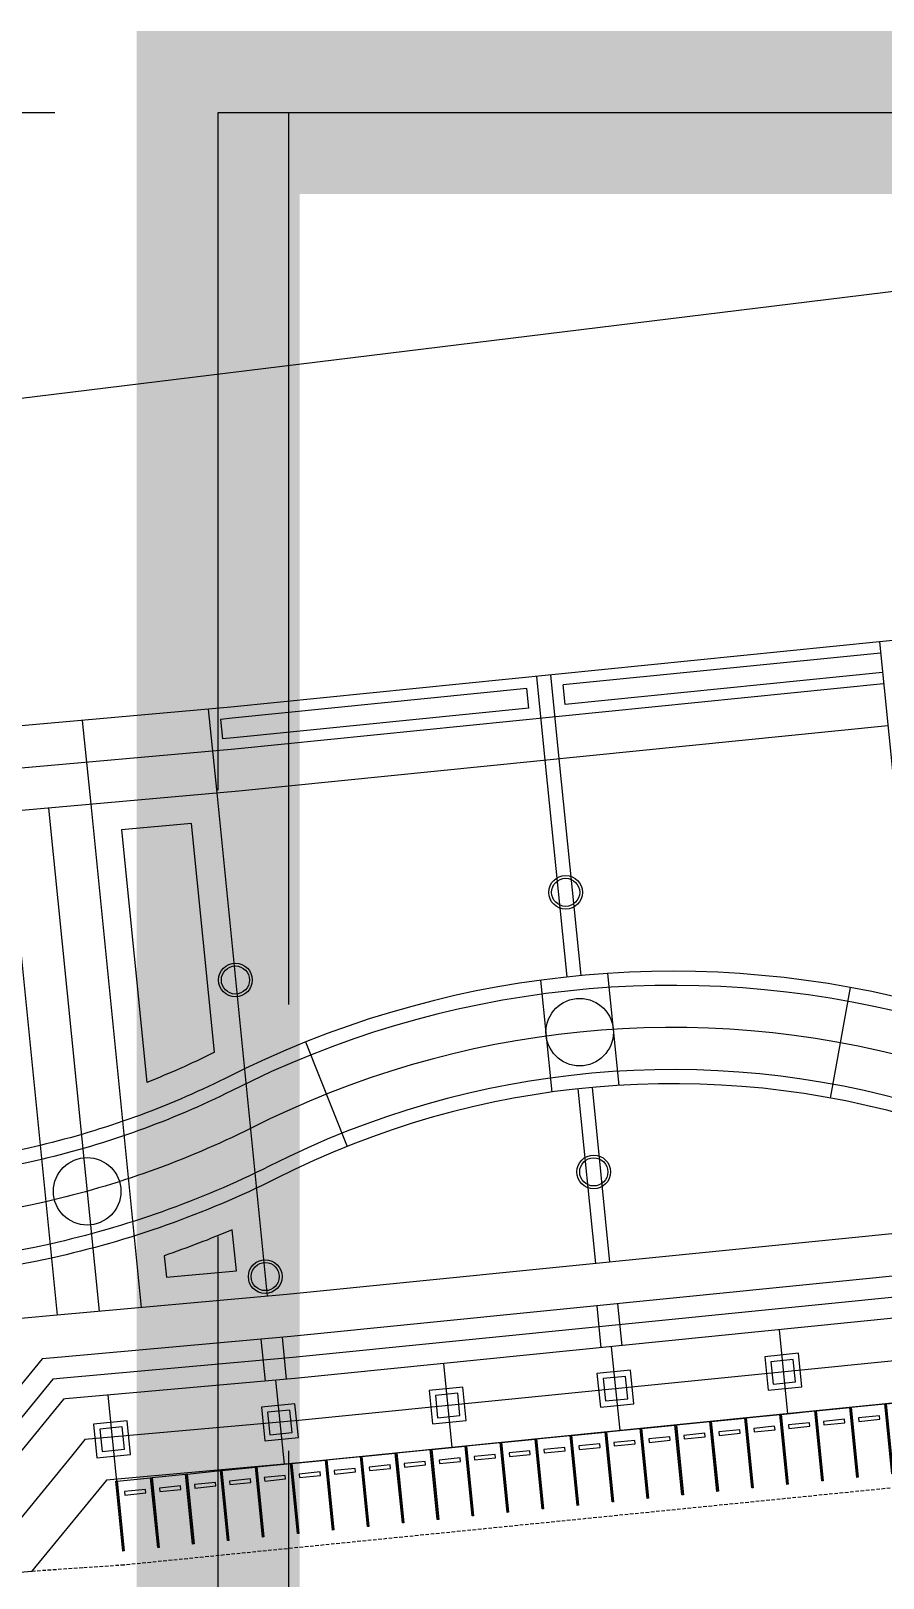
# Model space of a CAD drawing. Header units: millimetres. Extents: x -244126 to 368105, y -173968 to 259060.
# Drawn here: x -166847.4 to -166716.6, y 87660 to 87897.4 of the extents above; entities that cross this region are included whole.
import ezdxf
from ezdxf.xclip import XClip

# ---------------------------------------------------------------- set-up
doc = ezdxf.new("R2010")
doc.units = ezdxf.units.MM
doc.header["$MEASUREMENT"] = 0
doc.header["$XCLIPFRAME"] = 0
doc.linetypes.add('DASHED2', pattern=[0.375, 0.25, -0.125])
doc.linetypes.add('HIDDEN', pattern=[9.525, 6.35, -3.175])
for name, color, linetype in [('CPP-LINE1', 1, 'Continuous'), ('Top Slope', 11, 'Continuous'), ('WALL', 2, 'Continuous')]:
    doc.layers.add(name, color=color, linetype=linetype)

# ---------------------------------------------------------------- blocks, each defined once
blk = doc.blocks.new('A$Cb4239c8d')
at = {"layer": 'WALL', "color": 8}
for points in [[(0, 6), (0.1, 6), (0.1, 1), (0, 1)], [(2.5, 6), (2.6, 6), (2.6, 1), (2.5, 1)], [(0.55, 4.95), (2.05, 4.95), (2.05, 5.2), (0.55, 5.2)]]:
    blk.add_lwpolyline(points, close=True, dxfattribs=at)
blk.add_lwpolyline([(0.1, 1), (0.1, 6), (2.5, 6), (2.5, 1)], dxfattribs=at)
blk = doc.blocks.new('A$C56fe0a10')
at = {"layer": 'WALL'}
for p in [(0, 0), (2.5, 0), (5, 0), (7.5, 0), (10, 0), (12.5, 0), (15, 0), (17.5, 0), (20, 0), (22.5, 0), (25, 0), (27.5, 0), (30, 0), (32.5, 0), (35, 0), (37.5, 0), (40, 0), (42.5, 0), (45, 0), (47.5, 0), (50, 0), (52.5, 0), (55, 0), (57.5, 0)]:
    blk.add_blockref('A$Cb4239c8d', p, dxfattribs=at)
blk = doc.blocks.new('G$CE2FEF259')
at = {"layer": 'CPP-LINE1', "color": 8, "linetype": 'HIDDEN', "ltscale": 10, "elevation": -2.5}
for points in [[(1757.92, 942.06), (1933.3, 942.06), (1933.3, 798.56), (1757.92, 798.56)], [(1928.3, 942.06), (2103.67, 942.06), (2103.67, 798.56), (1928.3, 798.56)]]:
    blk.add_lwpolyline(points, close=True, dxfattribs=at)
at = {"layer": 'Top Slope', "color": 8, "ltscale": 0.1}
for p, q in [((1951.57, 895.95), (1950.97, 901.92)), ((1952.57, 896.05), (1951.97, 902.02)), ((1950.4, 899.65), (1950.26, 901.05)), ((1952.98, 899.91), (1952.84, 901.31)), ((1918.62, 898.79), (1919.22, 892.82)), ((1928.47, 898.86), (1928.6, 897.47)), ((1953.12, 880.53), (1951.57, 895.95)), ((1954.12, 880.63), (1952.57, 896.05)), ((1913.25, 892.28), (1916.84, 856.46)), ((1916.23, 892.55), (1919.83, 856.73)), ((1919.22, 892.82), (1922.82, 856.99)), ((1951.23, 880.3), (1952.03, 872.33)), ((1956.01, 880.78), (1956.81, 872.81)), ((1973.27, 879.78), (1971.84, 871.91)), ((1934.51, 875.9), (1937.48, 868.47)), ((1955.17, 860.13), (1953.92, 872.57)), ((1956.16, 860.23), (1954.92, 872.67)), ((1955.23, 857.12), (1955.52, 854.13)), ((1956.72, 857.27), (1957.01, 854.28)), ((1931.34, 854.74), (1931.63, 851.76)), ((1932.84, 854.88), (1933.13, 851.89)), ((1968.21, 855.41), (1968.81, 849.44)), ((1956.27, 854.21), (1956.87, 848.24)), ((1944.33, 853.01), (1944.93, 847.04)), ((1932.38, 851.83), (1932.99, 845.84)), ((1920.43, 850.76), (1921.05, 844.64))]:
    blk.add_line(p, q, dxfattribs=at)
for points in [[(1975.43, 903.58), (1952.84, 901.31)], [(1975.57, 902.19), (1952.98, 899.91)], [(1950.26, 901.05), (1929.28, 898.94), (1928.47, 898.86)], [(1950.4, 899.65), (1929.41, 897.54), (1928.6, 897.47)], [(1980, 858.1), (1933.6, 853.44), (1917.29, 851.98)], [(1980.45, 853.62), (1934.03, 848.96), (1918.81, 847.6), (1917.85, 846.42)], [(1917.29, 851.98), (1916.53, 851.91), (1905.9, 838.91)], [(1917.85, 846.42), (1910.84, 837.85)]]:
    blk.add_lwpolyline(points, dxfattribs=at)
for points in [[(1915.73, 867.54, -0.13685), (1882.19, 868.89, 0.168134), (1830.04, 871.22, -0.191076), (1783.93, 874.06, 0.187479), (1733.9, 877.68, -0.152918), (1695.9, 877.87)], [(1978.03, 877.71, 0.182933), (1929.24, 872.42, -0.057667), (1915.73, 867.54, -0.055641)], [(1916.03, 864.53, -0.135697), (1881.18, 866.07, 0.16832), (1830.93, 868.36, -0.190932), (1782.65, 871.35, 0.1875), (1734.78, 874.82, -0.150148), (1695.68, 874.8)], [(1978.35, 874.52, 0.187313), (1930.59, 869.74, -0.059233), (1916.03, 864.53, -0.057301)], [(1916.34, 861.52, -0.134662), (1880.15, 863.25, 0.168512), (1831.82, 865.49, -0.190795), (1781.37, 868.64, 0.187523), (1735.66, 871.95, -0.147624), (1695.45, 871.73)], [(1978.67, 871.3, 0.192148), (1931.93, 867.06, -0.060663), (1916.34, 861.52, -0.058817)]]:
    blk.add_lwpolyline(points, format="xyb", dxfattribs=at)
for centre in [(1954.02, 876.6), (1918.97, 865.27)]:
    blk.add_circle(centre, 2.4, dxfattribs=at)
at = {"layer": 'WALL', "color": 8}
for p, q in [((1975.35, 904.37), (1979.85, 859.59)), ((1927.59, 899.59), (1928.19, 893.62)), ((1928.19, 893.62), (1931.79, 857.8)), ((1926.4, 891.45), (1921.42, 891)), ((1921.42, 891), (1923.22, 873.02)), ((1928.03, 875.17), (1926.4, 891.45)), ((1929.59, 859.61), (1929.3, 862.54)), ((1924.46, 860.69), (1924.61, 859.16)), ((1924.61, 859.16), (1929.59, 859.61)), ((1920.34, 844.72), (1918.28, 842.2))]:
    blk.add_line(p, q, dxfattribs=at)
for points in [[(1972.88, 928.92), (2027.88, 935.68), (2038.36, 937.29)], [(1910.33, 921.37), (1911.54, 921.39), (1972.88, 928.92)], [(2041.02, 910.95), (2017.36, 908.56), (2010.44, 907.9), (1975.35, 904.37)], [(1975.35, 904.37), (1929.2, 899.73), (1912.65, 898.25), (1893.47, 896.54), (1875.32, 895.88), (1800.01, 900.17), (1721.11, 905.88), (1671.65, 909.31)], [(1979.55, 862.58), (1933.17, 857.92), (1916.84, 856.46)], [(1979.85, 859.59), (1933.46, 854.93), (1917.14, 853.47)], [(1916.84, 856.46), (1914.24, 856.23), (1903.61, 843.23), (1896.86, 842.62), (1874.76, 841.82), (1796.52, 846.28), (1717.29, 852.02), (1697.17, 853.41)], [(1980.15, 856.61), (1933.74, 851.95), (1917.44, 850.49)], [(1917.14, 853.47), (1915.76, 853.35), (1905.14, 840.35)], [(1917.44, 850.49), (1917.29, 850.47), (1906.66, 837.48), (1897.23, 836.63), (1874.7, 835.81), (1796.13, 840.3), (1716.86, 846.03), (1682.92, 848.39)], [(1980.75, 850.64), (1934.31, 845.97), (1920.34, 844.72)], [(1918.28, 842.2), (1915.02, 838.22), (1906.66, 837.48)]]:
    blk.add_lwpolyline(points, dxfattribs=at)
for points in [[(1975.65, 901.39), (1929.48, 896.75), (1912.95, 895.27), (1893.66, 893.54), (1875.29, 892.87), (1799.81, 897.18), (1720.89, 902.89), (1697.82, 904.49), (1697.79, 904.49, 0.41334), (1684.99, 893.39), (1683.1, 867.28)], [(1975.95, 898.4), (1929.77, 893.76), (1913.25, 892.28), (1893.84, 890.55), (1875.26, 889.87), (1799.62, 894.18), (1720.68, 899.9), (1697.62, 901.5), (1697.58, 901.5, 0.41334), (1687.98, 893.17)], [(1977.92, 878.77, 0.181562), (1928.79, 873.31, -0.057111), (1915.63, 868.54, -0.137264), (1882.53, 869.83, 0.168074), (1829.74, 872.18, -0.191126), (1784.36, 874.97, 0.187472), (1733.6, 878.64, -0.153902), (1695.97, 878.9)], [(1928.03, 875.17, 0.000543), (1927.89, 875.1, -0.021496), (1923.22, 873.02, -0.021496)], [(1978.78, 870.23, 0.193873), (1932.38, 866.16, -0.061113), (1916.44, 860.52, -0.134341), (1879.81, 862.31, 0.168578), (1832.12, 864.54, -0.190751), (1780.95, 867.73, 0.187531), (1735.95, 870.99, -0.146833), (1695.38, 870.71)], [(1929.3, 862.54, -0.018128), (1924.46, 860.69, -0.018128)]]:
    blk.add_lwpolyline(points, format="xyb", dxfattribs=at)
for points in [[(1967.43, 851.11), (1969.82, 851.35), (1969.58, 853.74), (1967.19, 853.5)], [(1955.49, 849.91), (1957.88, 850.15), (1957.64, 852.54), (1955.25, 852.3)], [(1967.79, 851.55), (1969.38, 851.71), (1969.22, 853.3), (1967.63, 853.14)], [(1943.55, 848.71), (1945.94, 848.95), (1945.7, 851.34), (1943.31, 851.1)], [(1955.85, 850.35), (1957.44, 850.51), (1957.28, 852.1), (1955.69, 851.94)], [(1931.61, 847.51), (1934, 847.75), (1933.76, 850.14), (1931.37, 849.9)], [(1943.91, 849.15), (1945.5, 849.31), (1945.34, 850.9), (1943.75, 850.74)], [(1931.97, 847.95), (1933.56, 848.11), (1933.4, 849.7), (1931.81, 849.54)], [(1919.67, 846.31), (1922.06, 846.55), (1921.82, 848.94), (1919.43, 848.7)], [(1920.03, 846.75), (1921.62, 846.91), (1921.46, 848.5), (1919.87, 848.34)]]:
    blk.add_lwpolyline(points, close=True, dxfattribs=at)
at = {"layer": 'WALL', "color": 8, "linetype": 'DASHED2'}
for points in [[(1981.35, 844.67), (1921.6, 838.67), (1918.65, 838.47)], [(1918.65, 838.47), (1915.02, 838.22)]]:
    blk.add_lwpolyline(points, dxfattribs=at)
at = {"layer": 'WALL', "color": 8}
for centre, radius in [((1953.02, 886.55), 1.2), ((1953.02, 886.55), 1), ((1929.52, 880.31), 1.2), ((1929.52, 880.31), 1), ((1955.02, 866.65), 1.2), ((1955.02, 866.65), 1), ((1931.64, 859.2), 1.2), ((1931.64, 859.2), 1)]:
    blk.add_circle(centre, radius, dxfattribs=at)
at = {"layer": 'WALL', "color": 8, "rotation": 5.734850350550557}
blk.add_blockref('A$C56fe0a10', (1921.6, 838.67), dxfattribs=at)

msp = doc.modelspace()

# ---------------------------------------------------------------- linework, layer by layer
at = {"const_width": 25, "elevation": -5.39055}
msp.add_lwpolyline([(-166818.63625, 87575.52617), (-166440.48366, 87575.52617), (-166440.48366, 87884.94374), (-166818.63625, 87884.94374)], close=True, dxfattribs=at)

# ---------------------------------------------------------------- block references
at = {"layer": 'WALL'}
ref = msp.add_blockref('G$CE2FEF259', (-170976.46562, 85853.65289), dxfattribs=dict(at, xscale=2.15622, yscale=2.15622, zscale=2.15622))
XClip(ref).set_block_clipping_path([(229.8917036206, 427.7812507302), (2596.1703750715, 1370.8402830809)])

doc.saveas('drawing.dxf')
